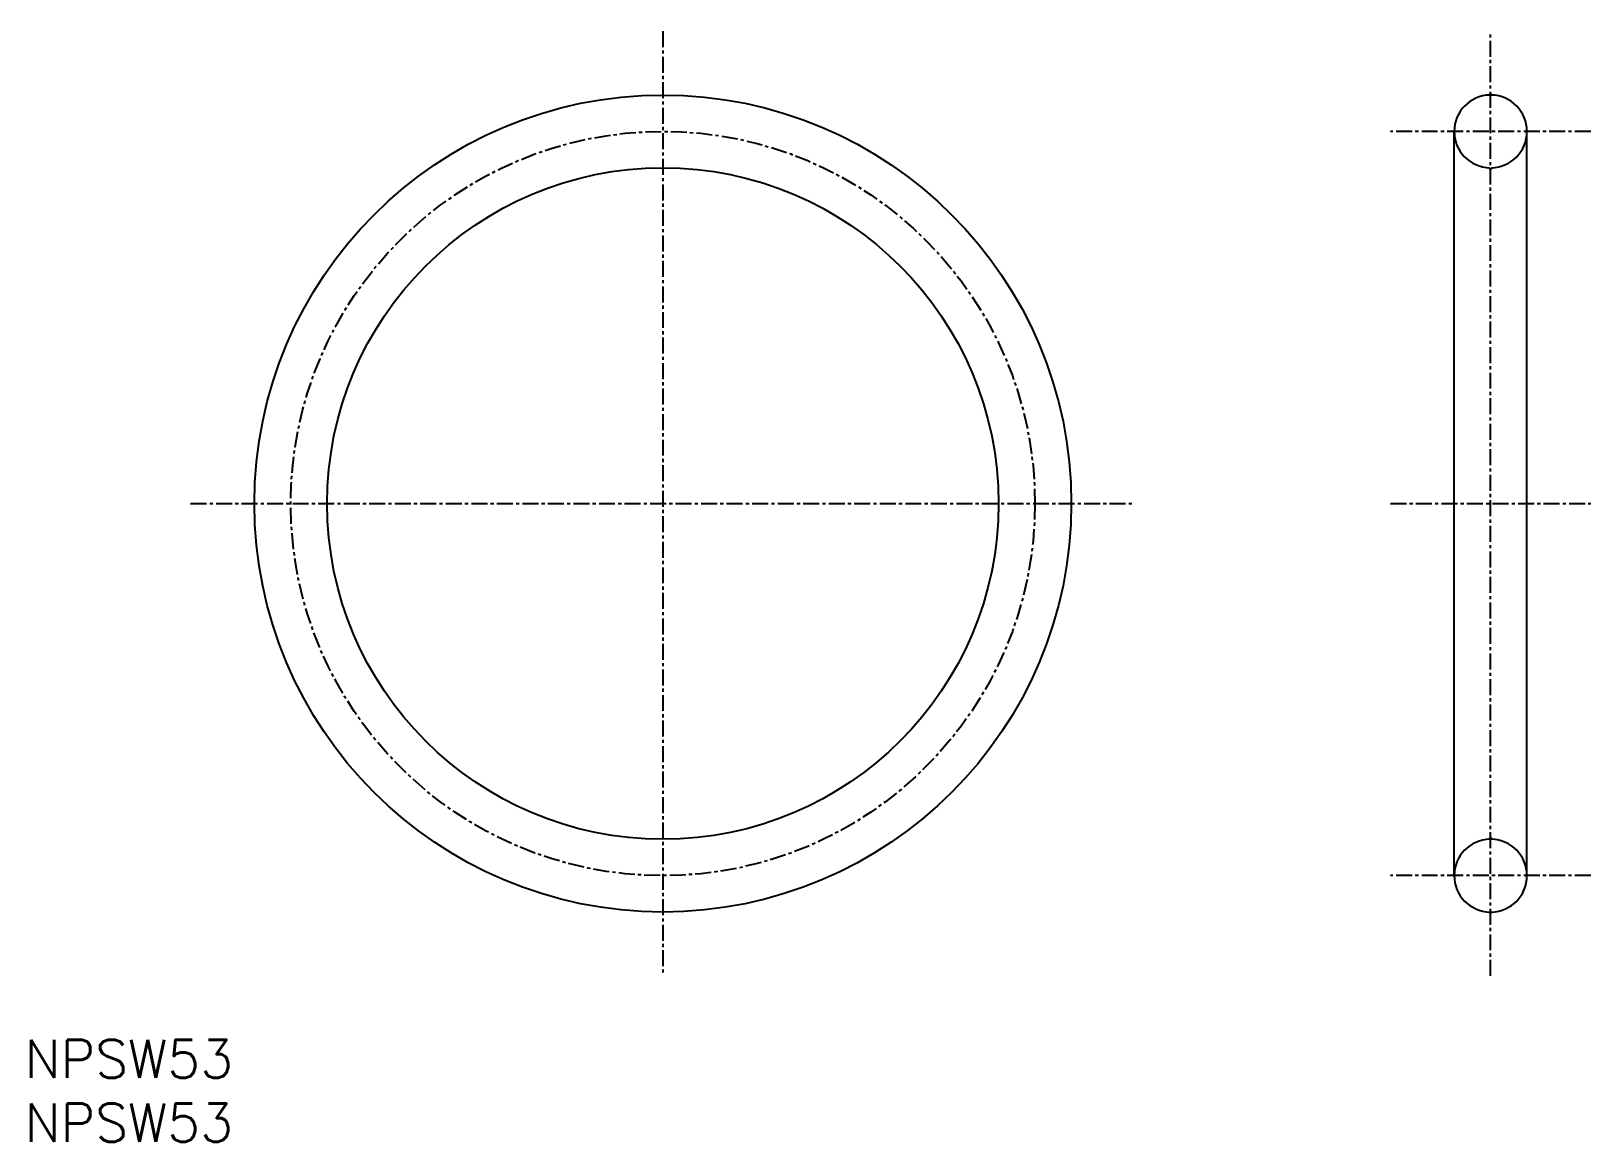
# Model space of a CAD drawing. Extents: x 1 to 123, y 0 to 87.
import ezdxf

# ---------------------------------------------------------------- set-up
doc = ezdxf.new("R2010")
doc.units = 0
doc.linetypes.add('CENTER', pattern=[2, 1.25, -0.25, 0.25, -0.25])
doc.layers.get('0').update_dxf_attribs({"linetype": 'CONTINUOUS'})
doc.layers.add('CENTER', color=1, linetype='CENTER')
doc.styles.get("Standard").update_dxf_attribs({"font": 'txt.shx'})

# ---------------------------------------------------------------- blocks, each defined once
blk = doc.blocks.new('*U2')
at = {"color": 7, "linetype": 'CONTINUOUS'}
blk.add_text('NPSW53', height=3, dxfattribs=at).set_placement((0, 0))
blk = doc.blocks.new('*U3')
at = {"color": 7, "linetype": 'CONTINUOUS'}
blk.add_text('NPSW53', height=3, dxfattribs=at).set_placement((0, 5))

msp = doc.modelspace()

# ---------------------------------------------------------------- linework, layer by layer
at = {"color": 7, "linetype": 'CONTINUOUS'}
for p, q in [((114.78, 82), (114.78, 82.1)), ((114.78, 82.1), (114.92, 82.1)), ((114.92, 82), (114.92, 82.1)), ((112, 20.85), (112, 79.15)), ((117.7, 20.85), (117.7, 79.15)), ((114.78, 76.2), (114.78, 76.3)), ((114.92, 76.2), (114.78, 76.2)), ((114.92, 76.2), (114.92, 76.3)), ((114.78, 23.8), (114.92, 23.8)), ((114.78, 23.7), (114.78, 23.8)), ((114.92, 23.7), (114.92, 23.8)), ((114.78, 17.9), (114.78, 18)), ((114.92, 17.9), (114.78, 17.9)), ((114.92, 17.9), (114.92, 18))]:
    msp.add_line(p, q, dxfattribs=at)
for radius in [32, 26.3]:
    msp.add_circle((50, 50), radius, dxfattribs=at)
for centre, start, end in [((114.85, 79.15), 91.508, 268.492), ((114.85, 79.15), 271.508, 88.492), ((114.85, 20.85), 91.508, 268.492), ((114.85, 20.85), 271.508, 88.492)]:
    msp.add_arc(centre, 2.85, start, end, dxfattribs=at)
at = {"layer": 'CENTER', "color": 1, "linetype": 'CENTER'}
for p, q in [((50, 87), (50, 13)), ((114.85, 13), (114.85, 87)), ((122.7, 79.15), (107, 79.15)), ((13, 50), (87, 50)), ((107, 50), (122.7, 50)), ((122.7, 20.85), (107, 20.85))]:
    msp.add_line(p, q, dxfattribs=at)
msp.add_circle((50, 50), 29.15, dxfattribs=at)

# ---------------------------------------------------------------- block references
at = {"color": 7, "linetype": 'CONTINUOUS'}
for name in ['*U3', '*U2']:
    msp.add_blockref(name, (0, 0), dxfattribs=at)

doc.saveas('drawing.dxf')
